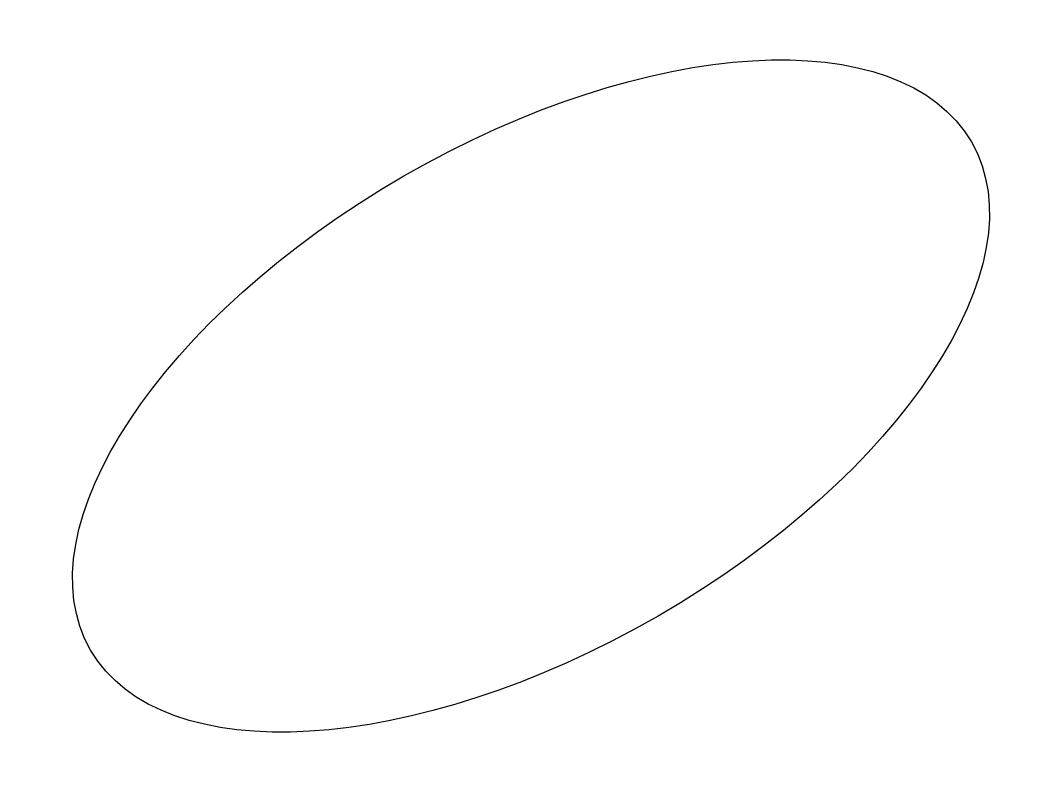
# Model space of a CAD drawing. Header units: millimetres. Extents: x 69.9 to 130.1, y 27.8 to 72.2.
import ezdxf

# ---------------------------------------------------------------- set-up
doc = ezdxf.new("R2010")
doc.units = ezdxf.units.MM

msp = doc.modelspace()

# ---------------------------------------------------------------- linework, layer by layer
msp.add_ellipse((100, 50), major_axis=(25.981, 15), ratio=0.5)

doc.saveas('drawing.dxf')
